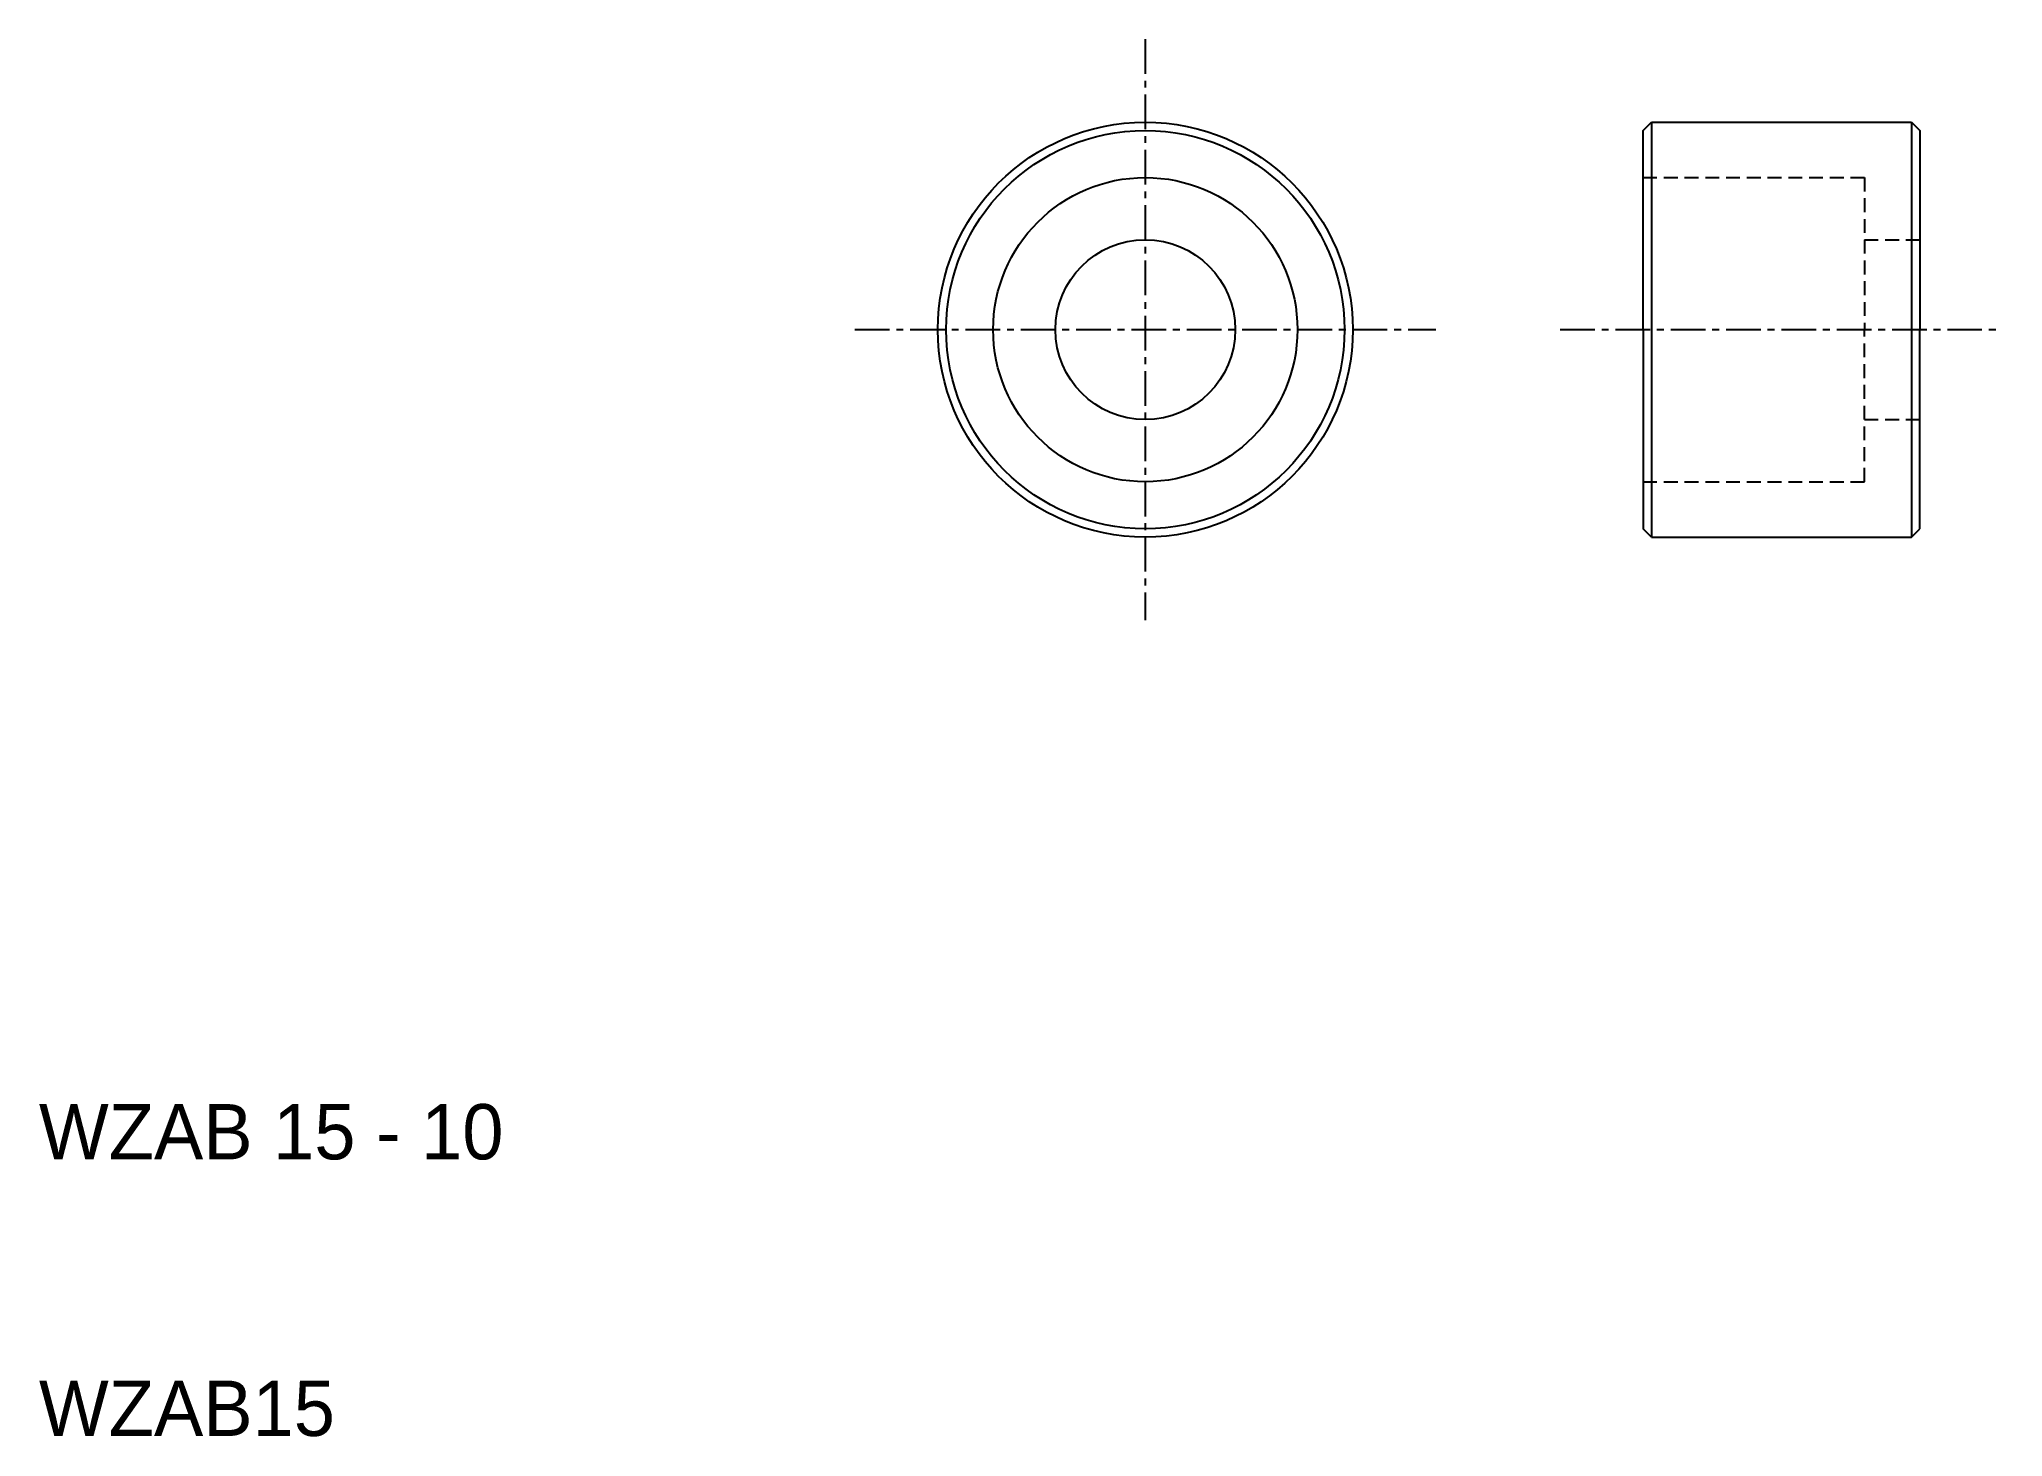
# Model space of a CAD drawing. Extents: x 10 to 81, y 10 to 60.5.
import ezdxf

# ---------------------------------------------------------------- set-up
doc = ezdxf.new("R2010")
doc.units = 0
doc.linetypes.add('CENTER', pattern=[2, 1.25, -0.25, 0.25, -0.25])
doc.linetypes.add('DASHED', pattern=[0.75, 0.5, -0.25])
doc.layers.get('0').update_dxf_attribs({"linetype": 'CONTINUOUS'})
doc.layers.add('CENTER', color=1, linetype='CENTER')

msp = doc.modelspace()

# ---------------------------------------------------------------- linework, layer by layer
at = {"color": 7, "linetype": 'CONTINUOUS'}
for p, q in [((68, 57.2), (68.3, 57.5)), ((68, 50), (68, 57.2)), ((68.3, 57.5), (68.3, 42.5)), ((68.3, 57.5), (77.7, 57.5)), ((77.7, 57.5), (77.7, 42.5)), ((77.7, 57.5), (78, 57.2)), ((78, 57.2), (78, 50)), ((68, 50), (68, 42.8)), ((78, 42.8), (78, 50)), ((68.3, 42.5), (68, 42.8)), ((77.7, 42.5), (78, 42.8)), ((68.3, 42.5), (77.7, 42.5))]:
    msp.add_line(p, q, dxfattribs=at)
at = {"color": 3, "linetype": 'DASHED'}
for p, q in [((68, 55.5), (76, 55.5)), ((76, 55.5), (76, 50)), ((76, 53.25), (78, 53.25)), ((76, 44.5), (76, 50)), ((76, 46.75), (78, 46.75)), ((68, 44.5), (76, 44.5))]:
    msp.add_line(p, q, dxfattribs=at)
at = {"color": 7, "linetype": 'CONTINUOUS'}
for radius in [7.5, 7.2, 5.5, 3.25]:
    msp.add_circle((50, 50), radius, dxfattribs=at)
at = {"layer": 'CENTER', "color": 1, "linetype": 'CENTER'}
for p, q in [((50, 60.5), (50, 39.5)), ((39.5, 50), (60.5, 50)), ((65, 50), (81, 50))]:
    msp.add_line(p, q, dxfattribs=at)

# ---------------------------------------------------------------- texts
at = {"color": 7, "linetype": 'CONTINUOUS'}
for s, p in [('WZAB 15 - 10', (10, 20)), ('WZAB15', (10, 10))]:
    msp.add_text(s, height=2, dxfattribs=at).set_placement(p)

doc.saveas('drawing.dxf')
